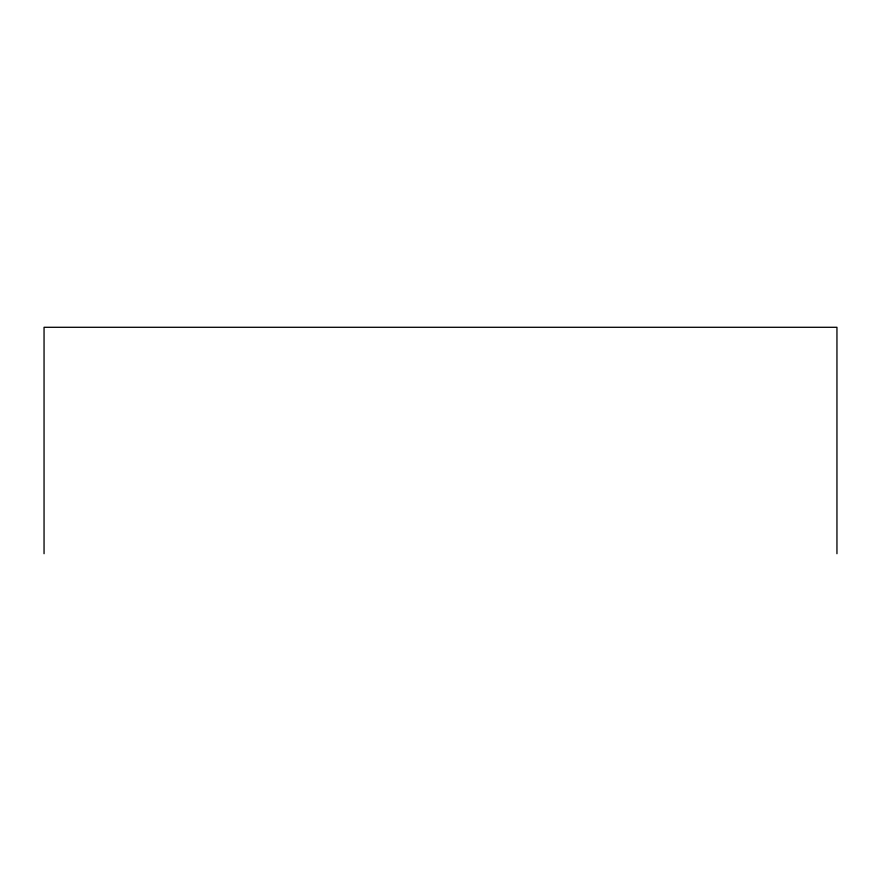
<?xml version="1.0" encoding="UTF-8"?>
<svg xmlns="http://www.w3.org/2000/svg" width="881" height="881" viewBox="0 0 881 881"><rect width="100%" height="100%" fill="white"/><g stroke="black" fill="none" stroke-linecap="round" stroke-linejoin="round"><path stroke-width="1.32" d="M836.95 553.709L836.95 327.291L44.05 327.291L44.05 553.709"/></g></svg>
